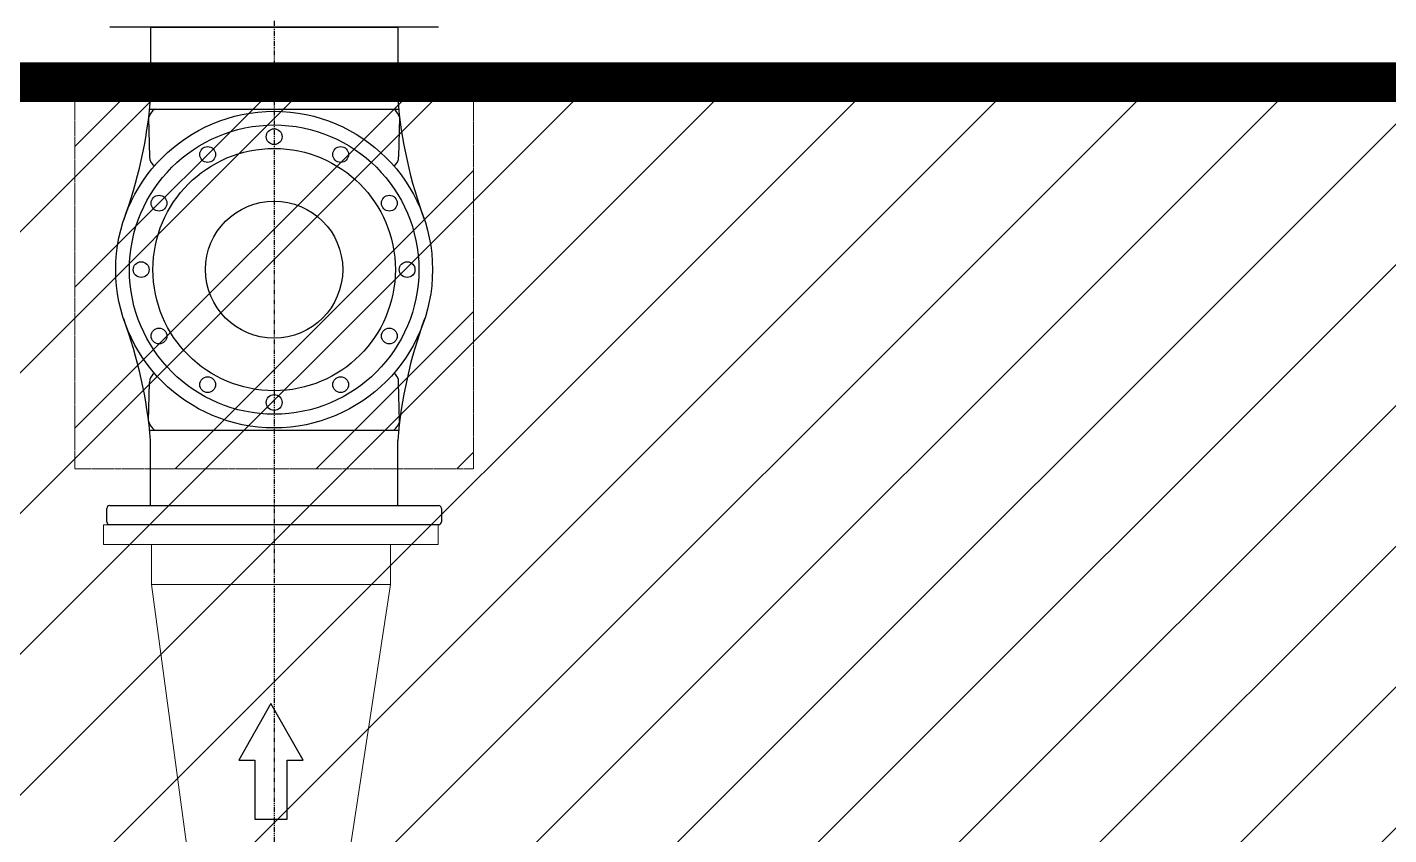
# Model space of a CAD drawing. Header units: inches. Extents: x 0 to 235202, y 0 to 184293.
# Drawn here: x 182721 to 186139, y 130999 to 133027 of the extents above; entities that cross this region are included whole.
import ezdxf
from ezdxf.enums import TextEntityAlignment as Align

# ---------------------------------------------------------------- set-up
doc = ezdxf.new("R2010")
doc.units = ezdxf.units.IN
doc.header["$MEASUREMENT"] = 0
doc.linetypes.add('HIDDEN', pattern=[0.375, 0.25, -0.125])
doc.linetypes.add('PHANTOM2', pattern=[1.25, 0.625, -0.125, 0.125, -0.125, 0.125, -0.125])
for name, color, linetype in [('71-12459_XREF-T-BLK_A1$0$BORDER', 6, 'Continuous'), ('GRID_TXT45', 4, 'Continuous'), ('ID_LEGEND', 3, 'Continuous'), ('M-HVAC-EQPM-NEW', 5, 'Continuous'), ('M-X-BKGD', 8, 'Continuous'), ('PIPE', 3, 'Continuous'), ('WINDOW ELEV', 3, 'Continuous')]:
    doc.layers.add(name, color=color, linetype=linetype)
doc.layers.add('DIM', color=251, linetype='Continuous', lineweight=0)
doc.styles.add('SIMPLEX', font='simplex.shx')

# ---------------------------------------------------------------- blocks, each defined once
blk = doc.blocks.new('FLOOR PLAN REV 2')
at = {"color": 8, "linetype": 'PHANTOM2', "ltscale": 20}
blk.add_line((108866.6, 246069.6), (108866.6, 225555.2), dxfattribs=at)
at = {"color": 8, "lineweight": -3, "ltscale": 5}
for p, q in [((109279.3, 232853.5), (108453.8, 232853.5)), ((108446.6, 231611.6), (108446.6, 231645.1)), ((108453.8, 231652.3), (109279.3, 231652.3)), ((109286.6, 231645.1), (109286.6, 231611.6)), ((109279.3, 231604.3), (108453.8, 231604.3))]:
    blk.add_line(p, q, dxfattribs=at)
for centre, start, end in [((108453.8, 231645.1), 90, 180), ((109279.3, 231645.1), 360, 90), ((108453.8, 231611.6), 180, 270), ((109279.3, 231611.6), 270, 0)]:
    blk.add_arc(centre, 7.24, start, end, dxfattribs=at)
at = {"layer": 'DIM', "color": 8, "linetype": 'HIDDEN', "ltscale": 7}
for p, q in [((109366.6, 232744.8), (108366.6, 232744.8)), ((108366.6, 232744.8), (108366.6, 231744.8)), ((109366.6, 231744.8), (109366.6, 232744.8)), ((108366.6, 231744.8), (109366.6, 231744.8))]:
    blk.add_line(p, q, dxfattribs=at)
at = {"layer": 'DIM', "color": 8, "linetype": 'Continuous'}
for p, q in [((108366.6, 232553.9), (108557.5, 232744.8)), ((108366.6, 232200.4), (108911, 232744.8)), ((108366.6, 231846.8), (109264.6, 232744.8)), ((108618.1, 231744.8), (109366.6, 232493.3)), ((108971.7, 231744.8), (109366.6, 232139.7)), ((109325.2, 231744.8), (109366.6, 231786.2))]:
    blk.add_line(p, q, dxfattribs=at)
at = {"layer": 'ID_LEGEND', "color": 8}
blk.add_circle((108866.6, 232244.8), 172.1, dxfattribs=at)
at = {"layer": 'PIPE', "color": 8}
for p, q in [((108556.5, 232853.5), (108556.5, 232673.6)), ((108556.5, 232853.5), (109176.7, 232853.5)), ((109176.7, 232853.5), (109176.7, 232673.6)), ((108551.5, 232625.5), (108554.1, 232527.9)), ((108554.1, 232647.9), (109179.1, 232647.9)), ((109181.6, 232625.5), (109179.1, 232527.9)), ((108551.5, 231864.1), (108554.1, 231961.7)), ((109181.6, 231864.1), (109179.1, 231961.7)), ((108554.1, 231841.7), (109179.1, 231841.7)), ((108556.5, 231652.3), (108556.5, 231816)), ((109176.7, 231652.3), (109176.7, 231816)), ((108556.5, 231652.3), (109176.7, 231652.3))]:
    blk.add_line(p, q, dxfattribs=at)
for centre, radius in [((108866.6, 232244.8), 397.5), ((108866.6, 232244.8), 363.2), ((108866.6, 232578.5), 19.8), ((108866.6, 232244.8), 304.2), ((108699.7, 232533.8), 19.8), ((109033.4, 232533.8), 19.8), ((108577.6, 232411.7), 19.8), ((109155.6, 232411.7), 19.8), ((108532.9, 232244.8), 19.8), ((109200.3, 232244.8), 19.8), ((108577.6, 232078), 19.8), ((109155.6, 232078), 19.8), ((108699.7, 231955.8), 19.8), ((109033.4, 231955.8), 19.8), ((108866.6, 231911.1), 19.8)]:
    blk.add_circle(centre, radius, dxfattribs=at)
for centre, radius, start, end in [((107415.6, 232766.8), 1144.7, 339.6588, 355.3314), ((110317.6, 232766.8), 1144.7, 184.6686, 200.3412), ((108592.6, 232614.7), 42.5, 128.4992, 165.2516), ((109140.6, 232614.7), 42.5, 14.7484, 51.5008), ((108580.6, 232527.4), 26.5, 178.8653, 237.0344), ((109152.6, 232527.4), 26.5, 302.9656, 1.1347), ((107415.6, 231722.9), 1144.7, 4.6686, 20.3412), ((110317.6, 231722.9), 1144.7, 159.6588, 175.3314), ((108580.6, 231962.3), 26.5, 122.9656, 181.1347), ((109152.6, 231962.3), 26.5, 358.8653, 57.0344), ((108592.6, 231875), 42.5, 194.7484, 231.5008), ((109140.6, 231875), 42.5, 308.4992, 345.2516)]:
    blk.add_arc(centre, radius, start, end, dxfattribs=at)
at = {"layer": 'GRID_TXT45', "color": 8, "style": 'SIMPLEX'}
for p in [(53803.1, 233267.6), (53803.1, 227018.5), (53803.1, 220768)]:
    blk.add_attdef('GRD_TXT', text='', height=450, rotation=180, dxfattribs=at).set_placement(p, align=Align.MIDDLE_CENTER)
blk = doc.blocks.new('PLAN REV 1')
at = {"color": 8}
for p, q in [((224713.1, 208403.4), (224632.1, 208261.1)), ((224794.1, 208261.1), (224713.1, 208403.4)), ((224632.1, 208261.1), (224672.6, 208261.1)), ((224672.6, 208261.1), (224672.6, 208112.7)), ((224753.6, 208261.1), (224794.1, 208261.1)), ((224753.6, 208112.7), (224753.6, 208261.1)), ((224672.6, 208112.7), (224753.6, 208112.7))]:
    blk.add_line(p, q, dxfattribs=at)
at = {"layer": 'DIM', "color": 8, "linetype": 'Continuous', "ltscale": 10}
for p, q in [((225133.1, 208852.4), (224293.1, 208852.4)), ((224293.1, 208852.4), (224293.1, 208802.4)), ((225133.1, 208802.4), (225133.1, 208852.4)), ((224293.1, 208802.4), (225133.1, 208802.4)), ((224413.1, 208802.4), (224413.1, 208702.4)), ((225013.1, 208802.4), (225013.1, 208702.4)), ((224413.1, 208702.4), (224507, 208006.6)), ((225013.1, 208702.4), (224907, 208006.6))]:
    blk.add_line(p, q, dxfattribs=at)
at = {"layer": 'DIM', "color": 8}
for p, q in [((224413.1, 208802.4), (225013.1, 208802.4)), ((224413.1, 208702.4), (225013.1, 208702.4))]:
    blk.add_line(p, q, dxfattribs=at)
at = {"layer": 'WINDOW ELEV', "color": 1}
blk.add_blockref('FLOOR PLAN REV 2', (115854.5, -22751.9), dxfattribs=at)

msp = doc.modelspace()

# ---------------------------------------------------------------- hatches: boundary and pattern name
at = {"layer": 'M-HVAC-EQPM-NEW'}
h = msp.add_hatch(dxfattribs=at)
h.set_pattern_fill('ANSI31', color=8, scale=2000)
h.set_pattern_definition([(45, (-41380.03, -77074.9), (-176.7767, 176.7767), [])])
h.paths.add_polyline_path([(148917.3, 132888.6), (189081.7, 132888.6), (189081.7, 127797), (176827.3, 127797), (176827.3, 129426.6), (148917.3, 129426.6)])

# ---------------------------------------------------------------- linework, layer by layer
at = {"layer": '71-12459_XREF-T-BLK_A1$0$BORDER', "color": 1, "linetype": 'HIDDEN', "ltscale": 30, "const_width": 100, "flags": 128}
msp.add_lwpolyline([(148917.3, 132888.6), (189081.7, 132888.6), (189081.7, 127797), (176827.3, 127797), (176827.3, 129426.6), (148917.3, 129426.6)], close=True, dxfattribs=at)

# ---------------------------------------------------------------- block references
at = {"layer": 'M-X-BKGD', "color": 8}
msp.add_blockref('PLAN REV 1', (-41380, -77074.9), dxfattribs=at)

doc.saveas('drawing.dxf')
